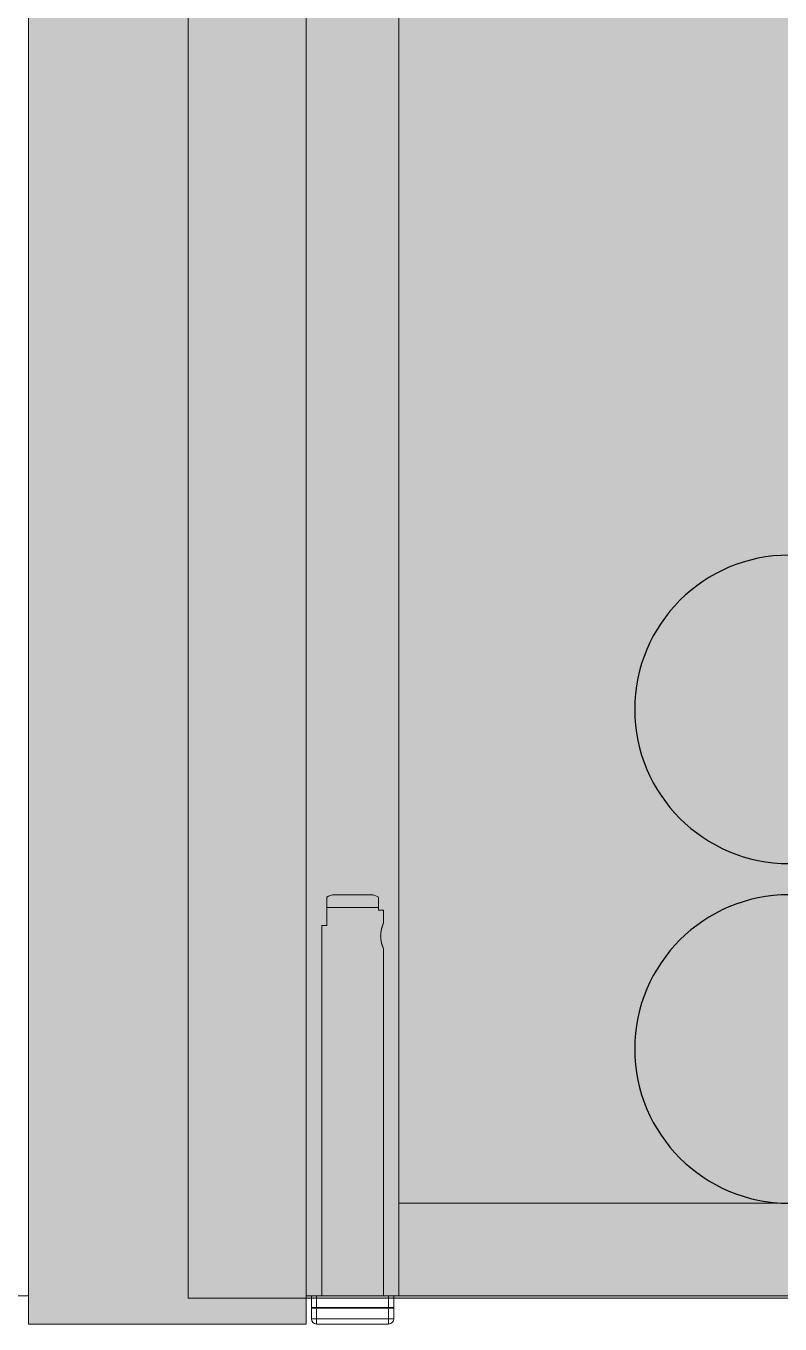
# Model space of a CAD drawing. Header units: millimetres. Extents: x 126 to 12547, y 1644 to 26714.
# Drawn here: x 12106.4 to 12253, y 3259.5 to 3512 of the extents above; entities that cross this region are included whole.
import ezdxf

# ---------------------------------------------------------------- set-up
doc = ezdxf.new("R2010")
doc.units = ezdxf.units.MM
for name, color, linetype, lineweight in [('F_FERRAMENTA', 253, 'Continuous', 5), ('F_MULTI laminato OPACO', 1, 'Continuous', 5), ('F_MULTI laminato OPACO_retino', 1, 'Continuous', 5), ('F_MULTI tessuto', 151, 'Continuous', 5), ('F_Retini', 252, 'Continuous', 5)]:
    doc.layers.add(name, color=color, linetype=linetype, lineweight=lineweight)
doc.layers.add('VESTIARIO - clothing', color=185, linetype='Continuous')

# ---------------------------------------------------------------- blocks, each defined once
blk = doc.blocks.new('ARMADIO_camera master_prospetto_fronte_aperto')
at = {"layer": 'F_MULTI laminato OPACO_retino', "transparency": 33554687}
h = blk.add_hatch(color=9, dxfattribs=at)
h.dxf.hatch_style = 1
h.paths.add_polyline_path([(62945.93, 11065.63), (62999.93, 11065.63), (62999.93, 13145.63), (62945.93, 13145.63)])
at = {"layer": 'F_FERRAMENTA'}
for p, q in [((63003.93, 11143.13), (63003.93, 11148.63)), ((63005.43, 11149.13), (63012.43, 11149.13)), ((63013.93, 11146.13), (63013.93, 11148.63)), ((63003.93, 11146.63), (63013.93, 11146.63)), ((63013.93, 11146.13), (63014.93, 11146.13)), ((63014.93, 11143.63), (63014.93, 11146.13)), ((63002.93, 11143.13), (63003.93, 11143.13)), ((63002.93, 11071.13), (63002.93, 11143.13)), ((63014.64, 11142.82), (63014.65, 11142.84)), ((63014.65, 11142.86), (63014.66, 11142.87)), ((63014.65, 11142.85), (63014.65, 11142.86)), ((63014.65, 11142.84), (63014.65, 11142.85)), ((63014.66, 11142.9), (63014.67, 11142.91)), ((63014.66, 11142.89), (63014.66, 11142.9)), ((63014.66, 11142.88), (63014.66, 11142.89)), ((63014.66, 11142.87), (63014.66, 11142.88)), ((63014.67, 11142.93), (63014.68, 11142.94)), ((63014.67, 11142.92), (63014.67, 11142.93)), ((63014.67, 11142.91), (63014.67, 11142.92)), ((63014.68, 11142.96), (63014.69, 11142.97)), ((63014.68, 11142.95), (63014.68, 11142.96)), ((63014.68, 11142.94), (63014.68, 11142.95)), ((63014.69, 11142.99), (63014.7, 11143)), ((63014.69, 11142.98), (63014.69, 11142.99)), ((63014.69, 11142.97), (63014.69, 11142.98)), ((63014.7, 11143.02), (63014.71, 11143.03)), ((63014.7, 11143.01), (63014.7, 11143.02)), ((63014.7, 11143), (63014.7, 11143.01)), ((63014.71, 11143.05), (63014.72, 11143.06)), ((63014.71, 11143.04), (63014.71, 11143.05)), ((63014.71, 11143.03), (63014.71, 11143.04)), ((63014.72, 11143.08), (63014.73, 11143.09)), ((63014.72, 11143.07), (63014.72, 11143.08)), ((63014.72, 11143.06), (63014.72, 11143.07)), ((63014.73, 11143.11), (63014.74, 11143.12)), ((63014.73, 11143.1), (63014.73, 11143.11)), ((63014.73, 11143.09), (63014.73, 11143.1)), ((63014.73, 11143.09), (63014.73, 11143.09)), ((63014.74, 11143.14), (63014.75, 11143.15)), ((63014.74, 11143.13), (63014.74, 11143.14)), ((63014.74, 11143.12), (63014.74, 11143.13)), ((63014.75, 11143.17), (63014.76, 11143.18)), ((63014.75, 11143.16), (63014.75, 11143.17)), ((63014.75, 11143.15), (63014.75, 11143.16)), ((63014.76, 11143.19), (63014.77, 11143.2)), ((63014.76, 11143.18), (63014.76, 11143.19)), ((63014.76, 11143.18), (63014.76, 11143.18)), ((63014.77, 11143.23), (63014.78, 11143.23)), ((63014.77, 11143.22), (63014.77, 11143.23)), ((63014.77, 11143.21), (63014.77, 11143.22)), ((63014.77, 11143.2), (63014.77, 11143.21)), ((63014.78, 11143.25), (63014.79, 11143.26)), ((63014.78, 11143.24), (63014.78, 11143.25)), ((63014.78, 11143.23), (63014.78, 11143.24)), ((63014.79, 11143.28), (63014.8, 11143.28)), ((63014.79, 11143.27), (63014.79, 11143.28)), ((63014.79, 11143.26), (63014.79, 11143.27)), ((63014.8, 11143.31), (63014.81, 11143.31)), ((63014.8, 11143.3), (63014.8, 11143.31)), ((63014.8, 11143.29), (63014.8, 11143.3)), ((63014.8, 11143.28), (63014.8, 11143.29)), ((63014.81, 11143.34), (63014.82, 11143.34)), ((63014.81, 11143.33), (63014.81, 11143.34)), ((63014.81, 11143.32), (63014.81, 11143.33)), ((63014.81, 11143.31), (63014.81, 11143.32)), ((63014.82, 11143.36), (63014.83, 11143.36)), ((63014.82, 11143.35), (63014.82, 11143.36)), ((63014.82, 11143.34), (63014.82, 11143.35)), ((63014.83, 11143.38), (63014.84, 11143.39)), ((63014.83, 11143.38), (63014.83, 11143.38)), ((63014.83, 11143.37), (63014.83, 11143.38)), ((63014.83, 11143.36), (63014.83, 11143.37)), ((63014.84, 11143.41), (63014.85, 11143.42)), ((63014.84, 11143.4), (63014.84, 11143.41)), ((63014.84, 11143.4), (63014.84, 11143.4)), ((63014.84, 11143.39), (63014.84, 11143.4)), ((63014.85, 11143.44), (63014.86, 11143.45)), ((63014.85, 11143.43), (63014.85, 11143.44)), ((63014.85, 11143.43), (63014.85, 11143.43)), ((63014.85, 11143.42), (63014.85, 11143.43)), ((63014.85, 11143.42), (63014.85, 11143.42)), ((63014.86, 11143.46), (63014.87, 11143.47)), ((63014.86, 11143.46), (63014.86, 11143.46)), ((63014.86, 11143.45), (63014.86, 11143.46)), ((63014.86, 11143.45), (63014.86, 11143.45)), ((63014.87, 11143.49), (63014.88, 11143.5)), ((63014.87, 11143.49), (63014.87, 11143.49)), ((63014.87, 11143.48), (63014.87, 11143.49)), ((63014.87, 11143.47), (63014.87, 11143.48)), ((63014.87, 11143.47), (63014.87, 11143.47)), ((63014.88, 11143.51), (63014.89, 11143.52)), ((63014.88, 11143.51), (63014.88, 11143.51)), ((63014.88, 11143.5), (63014.88, 11143.51)), ((63014.88, 11143.5), (63014.88, 11143.5)), ((63014.88, 11143.5), (63014.88, 11143.5)), ((63014.89, 11143.54), (63014.9, 11143.54)), ((63014.89, 11143.54), (63014.89, 11143.54)), ((63014.89, 11143.53), (63014.89, 11143.54)), ((63014.89, 11143.53), (63014.89, 11143.53)), ((63014.89, 11143.52), (63014.89, 11143.53)), ((63014.89, 11143.52), (63014.89, 11143.52)), ((63014.9, 11143.56), (63014.91, 11143.57)), ((63014.9, 11143.56), (63014.9, 11143.56)), ((63014.9, 11143.56), (63014.9, 11143.56)), ((63014.9, 11143.55), (63014.9, 11143.56)), ((63014.9, 11143.55), (63014.9, 11143.55)), ((63014.9, 11143.54), (63014.9, 11143.55)), ((63014.91, 11143.59), (63014.91, 11143.59)), ((63014.91, 11143.59), (63014.92, 11143.59)), ((63014.91, 11143.58), (63014.91, 11143.59)), ((63014.91, 11143.58), (63014.91, 11143.58)), ((63014.91, 11143.58), (63014.91, 11143.58)), ((63014.91, 11143.57), (63014.91, 11143.58)), ((63014.91, 11143.58), (63014.91, 11143.58)), ((63014.91, 11143.57), (63014.91, 11143.57)), ((63014.91, 11143.57), (63014.91, 11143.57)), ((63014.92, 11143.61), (63014.93, 11143.62)), ((63014.92, 11143.61), (63014.92, 11143.61)), ((63014.92, 11143.61), (63014.92, 11143.61)), ((63014.92, 11143.61), (63014.92, 11143.61)), ((63014.92, 11143.61), (63014.92, 11143.61)), ((63014.92, 11143.61), (63014.92, 11143.61)), ((63014.92, 11143.6), (63014.92, 11143.61)), ((63014.92, 11143.6), (63014.92, 11143.6)), ((63014.92, 11143.6), (63014.92, 11143.6)), ((63014.92, 11143.6), (63014.92, 11143.6)), ((63014.92, 11143.6), (63014.92, 11143.6)), ((63014.92, 11143.59), (63014.92, 11143.6)), ((63014.93, 11143.63), (63014.93, 11143.63)), ((63014.93, 11143.63), (63014.93, 11143.63)), ((63014.93, 11143.63), (63014.93, 11143.63)), ((63014.93, 11143.63), (63014.93, 11143.63)), ((63014.93, 11143.62), (63014.93, 11143.63)), ((63014.93, 11143.63), (63014.93, 11143.63)), ((63014.93, 11143.62), (63014.93, 11143.62)), ((63014.93, 11143.62), (63014.93, 11143.62)), ((63014.93, 11143.62), (63014.93, 11143.62)), ((63014.93, 11143.62), (63014.93, 11143.62)), ((63014.93, 11143.62), (63014.93, 11143.62)), ((63014.93, 11143.62), (63014.93, 11143.62)), ((63014.93, 11143.62), (63014.93, 11143.62)), ((63014.93, 11143.62), (63014.93, 11143.62)), ((63014.93, 11143.62), (63014.93, 11143.62)), ((63014.38, 11141.22), (63014.39, 11141.23)), ((63014.38, 11141.2), (63014.38, 11141.22)), ((63014.38, 11141.19), (63014.38, 11141.2)), ((63014.38, 11141.17), (63014.38, 11141.19)), ((63014.38, 11141.16), (63014.38, 11141.17)), ((63014.38, 11141.14), (63014.38, 11141.16)), ((63014.38, 11141.13), (63014.38, 11141.14)), ((63014.38, 11141.11), (63014.38, 11141.13)), ((63014.38, 11141.1), (63014.38, 11141.11)), ((63014.38, 11141.08), (63014.38, 11141.1)), ((63014.38, 11141.07), (63014.38, 11141.08)), ((63014.38, 11141.05), (63014.38, 11141.07)), ((63014.38, 11141.04), (63014.38, 11141.05)), ((63014.39, 11141.02), (63014.38, 11141.04)), ((63014.39, 11141.46), (63014.4, 11141.47)), ((63014.39, 11141.44), (63014.39, 11141.46)), ((63014.39, 11141.43), (63014.39, 11141.44)), ((63014.39, 11141.41), (63014.39, 11141.43)), ((63014.39, 11141.4), (63014.39, 11141.41)), ((63014.39, 11141.38), (63014.39, 11141.4)), ((63014.39, 11141.37), (63014.39, 11141.38)), ((63014.39, 11141.35), (63014.39, 11141.37)), ((63014.39, 11141.34), (63014.39, 11141.35)), ((63014.39, 11141.32), (63014.39, 11141.34)), ((63014.39, 11141.31), (63014.39, 11141.32)), ((63014.39, 11141.29), (63014.39, 11141.31)), ((63014.39, 11141.28), (63014.39, 11141.29)), ((63014.39, 11141.26), (63014.39, 11141.28)), ((63014.39, 11141.25), (63014.39, 11141.26)), ((63014.39, 11141.23), (63014.39, 11141.25)), ((63014.39, 11141.01), (63014.39, 11141.02)), ((63014.39, 11140.99), (63014.39, 11141.01)), ((63014.39, 11140.98), (63014.39, 11140.99)), ((63014.39, 11140.96), (63014.39, 11140.98)), ((63014.39, 11140.95), (63014.39, 11140.96)), ((63014.39, 11140.93), (63014.39, 11140.95)), ((63014.39, 11140.92), (63014.39, 11140.93)), ((63014.39, 11140.9), (63014.39, 11140.92)), ((63014.39, 11140.89), (63014.39, 11140.9)), ((63014.39, 11140.87), (63014.39, 11140.89)), ((63014.39, 11140.86), (63014.39, 11140.87)), ((63014.39, 11140.84), (63014.39, 11140.86)), ((63014.39, 11140.83), (63014.39, 11140.84)), ((63014.39, 11140.81), (63014.39, 11140.83)), ((63014.39, 11140.79), (63014.39, 11140.81)), ((63014.4, 11140.78), (63014.39, 11140.79)), ((63014.4, 11141.59), (63014.41, 11141.61)), ((63014.4, 11141.58), (63014.4, 11141.59)), ((63014.4, 11141.56), (63014.4, 11141.58)), ((63014.4, 11141.55), (63014.4, 11141.56)), ((63014.4, 11141.53), (63014.4, 11141.55)), ((63014.4, 11141.52), (63014.4, 11141.53)), ((63014.4, 11141.5), (63014.4, 11141.52)), ((63014.4, 11141.49), (63014.4, 11141.5)), ((63014.4, 11141.47), (63014.4, 11141.49)), ((63014.4, 11140.76), (63014.4, 11140.78)), ((63014.4, 11140.75), (63014.4, 11140.76)), ((63014.4, 11140.73), (63014.4, 11140.75)), ((63014.4, 11140.72), (63014.4, 11140.73)), ((63014.4, 11140.7), (63014.4, 11140.72)), ((63014.4, 11140.69), (63014.4, 11140.7)), ((63014.4, 11140.67), (63014.4, 11140.69)), ((63014.4, 11140.66), (63014.4, 11140.67)), ((63014.41, 11140.64), (63014.4, 11140.66)), ((63014.41, 11141.7), (63014.42, 11141.72)), ((63014.41, 11141.69), (63014.41, 11141.7)), ((63014.41, 11141.67), (63014.41, 11141.69)), ((63014.41, 11141.65), (63014.41, 11141.67)), ((63014.41, 11141.64), (63014.41, 11141.65)), ((63014.41, 11141.62), (63014.41, 11141.64)), ((63014.41, 11141.61), (63014.41, 11141.62)), ((63014.41, 11140.63), (63014.41, 11140.64)), ((63014.41, 11140.61), (63014.41, 11140.63)), ((63014.41, 11140.6), (63014.41, 11140.61)), ((63014.41, 11140.58), (63014.41, 11140.6)), ((63014.41, 11140.57), (63014.41, 11140.58)), ((63014.41, 11140.55), (63014.41, 11140.57)), ((63014.42, 11140.54), (63014.41, 11140.55)), ((63014.42, 11141.79), (63014.43, 11141.81)), ((63014.42, 11141.78), (63014.42, 11141.79)), ((63014.42, 11141.76), (63014.42, 11141.78)), ((63014.42, 11141.75), (63014.42, 11141.76)), ((63014.42, 11141.73), (63014.42, 11141.75)), ((63014.42, 11141.72), (63014.42, 11141.73)), ((63014.42, 11140.52), (63014.42, 11140.54)), ((63014.42, 11140.51), (63014.42, 11140.52)), ((63014.42, 11140.49), (63014.42, 11140.51)), ((63014.42, 11140.48), (63014.42, 11140.49)), ((63014.42, 11140.46), (63014.42, 11140.48)), ((63014.43, 11140.45), (63014.42, 11140.46)), ((63014.43, 11141.86), (63014.44, 11141.88)), ((63014.43, 11141.85), (63014.43, 11141.86)), ((63014.43, 11141.84), (63014.43, 11141.85)), ((63014.43, 11141.82), (63014.43, 11141.84)), ((63014.43, 11141.81), (63014.43, 11141.82)), ((63014.43, 11140.43), (63014.43, 11140.45)), ((63014.43, 11140.42), (63014.43, 11140.43)), ((63014.43, 11140.4), (63014.43, 11140.42)), ((63014.43, 11140.39), (63014.43, 11140.4)), ((63014.44, 11140.37), (63014.43, 11140.39)), ((63014.44, 11141.94), (63014.45, 11141.95)), ((63014.44, 11141.92), (63014.44, 11141.94)), ((63014.44, 11141.91), (63014.44, 11141.92)), ((63014.44, 11141.89), (63014.44, 11141.91)), ((63014.44, 11141.88), (63014.44, 11141.89)), ((63014.44, 11140.36), (63014.44, 11140.37)), ((63014.44, 11140.34), (63014.44, 11140.36)), ((63014.44, 11140.33), (63014.44, 11140.34)), ((63014.44, 11140.31), (63014.44, 11140.33)), ((63014.45, 11140.3), (63014.44, 11140.31)), ((63014.45, 11142), (63014.46, 11142.01)), ((63014.45, 11141.98), (63014.45, 11142)), ((63014.45, 11141.97), (63014.45, 11141.98)), ((63014.45, 11141.95), (63014.45, 11141.97)), ((63014.46, 11142.06), (63014.47, 11142.07)), ((63014.46, 11142.04), (63014.46, 11142.06)), ((63014.46, 11142.03), (63014.46, 11142.04)), ((63014.46, 11142.01), (63014.46, 11142.03)), ((63014.47, 11142.11), (63014.48, 11142.13)), ((63014.47, 11142.1), (63014.47, 11142.11)), ((63014.47, 11142.08), (63014.47, 11142.1)), ((63014.47, 11142.07), (63014.47, 11142.08)), ((63014.48, 11142.17), (63014.49, 11142.18)), ((63014.48, 11142.16), (63014.48, 11142.17)), ((63014.48, 11142.14), (63014.48, 11142.16)), ((63014.48, 11142.13), (63014.48, 11142.14)), ((63014.49, 11142.23), (63014.5, 11142.24)), ((63014.49, 11142.21), (63014.49, 11142.23)), ((63014.49, 11142.2), (63014.49, 11142.21)), ((63014.49, 11142.18), (63014.49, 11142.2)), ((63014.5, 11142.27), (63014.51, 11142.28)), ((63014.5, 11142.25), (63014.5, 11142.27)), ((63014.5, 11142.24), (63014.5, 11142.25)), ((63014.51, 11142.32), (63014.52, 11142.34)), ((63014.51, 11142.31), (63014.51, 11142.32)), ((63014.51, 11142.29), (63014.51, 11142.31)), ((63014.51, 11142.28), (63014.51, 11142.29)), ((63014.52, 11142.36), (63014.53, 11142.38)), ((63014.52, 11142.35), (63014.52, 11142.36)), ((63014.52, 11142.34), (63014.52, 11142.35)), ((63014.53, 11142.42), (63014.54, 11142.43)), ((63014.53, 11142.4), (63014.53, 11142.42)), ((63014.53, 11142.39), (63014.53, 11142.4)), ((63014.53, 11142.38), (63014.53, 11142.39)), ((63014.54, 11142.45), (63014.55, 11142.47)), ((63014.54, 11142.44), (63014.54, 11142.45)), ((63014.54, 11142.43), (63014.54, 11142.44)), ((63014.55, 11142.49), (63014.56, 11142.51)), ((63014.55, 11142.48), (63014.55, 11142.49)), ((63014.55, 11142.47), (63014.55, 11142.48)), ((63014.56, 11142.53), (63014.57, 11142.54)), ((63014.56, 11142.52), (63014.56, 11142.53)), ((63014.56, 11142.51), (63014.56, 11142.52)), ((63014.57, 11142.58), (63014.58, 11142.59)), ((63014.57, 11142.57), (63014.57, 11142.58)), ((63014.57, 11142.56), (63014.57, 11142.57)), ((63014.57, 11142.54), (63014.57, 11142.56)), ((63014.58, 11142.62), (63014.59, 11142.63)), ((63014.58, 11142.61), (63014.58, 11142.62)), ((63014.58, 11142.59), (63014.58, 11142.61)), ((63014.59, 11142.65), (63014.6, 11142.67)), ((63014.59, 11142.64), (63014.59, 11142.65)), ((63014.59, 11142.63), (63014.59, 11142.64)), ((63014.6, 11142.69), (63014.61, 11142.7)), ((63014.6, 11142.68), (63014.6, 11142.69)), ((63014.6, 11142.67), (63014.6, 11142.68)), ((63014.61, 11142.72), (63014.62, 11142.74)), ((63014.61, 11142.71), (63014.61, 11142.72)), ((63014.61, 11142.7), (63014.61, 11142.71)), ((63014.62, 11142.76), (63014.63, 11142.77)), ((63014.62, 11142.75), (63014.62, 11142.76)), ((63014.62, 11142.74), (63014.62, 11142.75)), ((63014.63, 11142.79), (63014.64, 11142.8)), ((63014.63, 11142.78), (63014.63, 11142.79)), ((63014.63, 11142.77), (63014.63, 11142.78)), ((63014.64, 11142.81), (63014.64, 11142.82)), ((63014.64, 11142.8), (63014.64, 11142.81)), ((63014.45, 11140.28), (63014.45, 11140.3)), ((63014.45, 11140.27), (63014.45, 11140.28)), ((63014.45, 11140.26), (63014.45, 11140.27)), ((63014.46, 11140.24), (63014.45, 11140.26)), ((63014.46, 11140.23), (63014.46, 11140.24)), ((63014.46, 11140.21), (63014.46, 11140.23)), ((63014.46, 11140.2), (63014.46, 11140.21)), ((63014.47, 11140.18), (63014.46, 11140.2)), ((63014.47, 11140.17), (63014.47, 11140.18)), ((63014.47, 11140.15), (63014.47, 11140.17)), ((63014.47, 11140.14), (63014.47, 11140.15)), ((63014.48, 11140.13), (63014.47, 11140.14)), ((63014.48, 11140.11), (63014.48, 11140.13)), ((63014.48, 11140.1), (63014.48, 11140.11)), ((63014.48, 11140.08), (63014.48, 11140.1)), ((63014.49, 11140.07), (63014.48, 11140.08)), ((63014.49, 11140.05), (63014.49, 11140.07)), ((63014.49, 11140.04), (63014.49, 11140.05)), ((63014.49, 11140.03), (63014.49, 11140.04)), ((63014.5, 11140.01), (63014.49, 11140.03)), ((63014.5, 11140), (63014.5, 11140.01)), ((63014.5, 11139.99), (63014.5, 11140)), ((63014.51, 11139.97), (63014.5, 11139.99)), ((63014.51, 11139.96), (63014.51, 11139.97)), ((63014.51, 11139.94), (63014.51, 11139.96)), ((63014.51, 11139.93), (63014.51, 11139.94)), ((63014.52, 11139.92), (63014.51, 11139.93)), ((63014.52, 11139.9), (63014.52, 11139.92)), ((63014.52, 11139.89), (63014.52, 11139.9)), ((63014.53, 11139.88), (63014.52, 11139.89)), ((63014.53, 11139.86), (63014.53, 11139.88)), ((63014.53, 11139.85), (63014.53, 11139.86)), ((63014.53, 11139.84), (63014.53, 11139.85)), ((63014.54, 11139.82), (63014.53, 11139.84)), ((63014.54, 11139.81), (63014.54, 11139.82)), ((63014.54, 11139.8), (63014.54, 11139.81)), ((63014.55, 11139.78), (63014.54, 11139.8)), ((63014.55, 11139.77), (63014.55, 11139.78)), ((63014.55, 11139.76), (63014.55, 11139.77)), ((63014.56, 11139.75), (63014.55, 11139.76)), ((63014.56, 11139.73), (63014.56, 11139.75)), ((63014.56, 11139.72), (63014.56, 11139.73)), ((63014.57, 11139.71), (63014.56, 11139.72)), ((63014.57, 11139.7), (63014.57, 11139.71)), ((63014.57, 11139.68), (63014.57, 11139.7)), ((63014.57, 11139.67), (63014.57, 11139.68)), ((63014.58, 11139.66), (63014.57, 11139.67)), ((63014.58, 11139.65), (63014.58, 11139.66)), ((63014.58, 11139.63), (63014.58, 11139.65)), ((63014.59, 11139.62), (63014.58, 11139.63)), ((63014.59, 11139.61), (63014.59, 11139.62)), ((63014.59, 11139.6), (63014.59, 11139.61)), ((63014.6, 11139.59), (63014.59, 11139.6)), ((63014.6, 11139.57), (63014.6, 11139.59)), ((63014.6, 11139.56), (63014.6, 11139.57)), ((63014.61, 11139.55), (63014.6, 11139.56)), ((63014.61, 11139.54), (63014.61, 11139.55)), ((63014.61, 11139.53), (63014.61, 11139.54)), ((63014.62, 11139.52), (63014.61, 11139.53)), ((63014.62, 11139.51), (63014.62, 11139.52)), ((63014.62, 11139.49), (63014.62, 11139.51)), ((63014.63, 11139.48), (63014.62, 11139.49)), ((63014.63, 11139.47), (63014.63, 11139.48)), ((63014.63, 11139.46), (63014.63, 11139.47)), ((63014.64, 11139.45), (63014.63, 11139.46)), ((63014.64, 11139.44), (63014.64, 11139.45)), ((63014.64, 11139.43), (63014.64, 11139.44)), ((63014.65, 11139.42), (63014.64, 11139.43)), ((63014.65, 11139.41), (63014.65, 11139.42)), ((63014.65, 11139.4), (63014.65, 11139.41)), ((63014.66, 11139.39), (63014.65, 11139.4)), ((63014.66, 11139.37), (63014.66, 11139.39)), ((63014.66, 11139.36), (63014.66, 11139.37)), ((63014.66, 11139.35), (63014.66, 11139.36)), ((63014.67, 11139.34), (63014.66, 11139.35)), ((63014.67, 11139.33), (63014.67, 11139.34)), ((63014.67, 11139.32), (63014.67, 11139.33)), ((63014.68, 11139.31), (63014.67, 11139.32)), ((63014.68, 11139.3), (63014.68, 11139.31)), ((63014.68, 11139.29), (63014.68, 11139.3)), ((63014.69, 11139.28), (63014.68, 11139.29)), ((63014.69, 11139.27), (63014.69, 11139.28)), ((63014.69, 11139.26), (63014.69, 11139.27)), ((63014.7, 11139.25), (63014.69, 11139.26)), ((63014.7, 11139.24), (63014.7, 11139.25)), ((63014.7, 11139.23), (63014.7, 11139.24)), ((63014.71, 11139.22), (63014.7, 11139.23)), ((63014.71, 11139.21), (63014.71, 11139.22)), ((63014.71, 11139.21), (63014.71, 11139.21)), ((63014.72, 11139.2), (63014.71, 11139.21)), ((63014.72, 11139.19), (63014.72, 11139.2)), ((63014.72, 11139.18), (63014.72, 11139.19)), ((63014.73, 11139.17), (63014.72, 11139.18)), ((63014.73, 11139.16), (63014.73, 11139.17)), ((63014.73, 11139.15), (63014.73, 11139.16)), ((63014.73, 11139.14), (63014.73, 11139.15)), ((63014.74, 11139.13), (63014.73, 11139.14)), ((63014.74, 11139.12), (63014.74, 11139.13)), ((63014.74, 11139.11), (63014.74, 11139.12)), ((63014.75, 11139.1), (63014.74, 11139.11)), ((63014.75, 11139.09), (63014.75, 11139.1)), ((63014.75, 11139.09), (63014.75, 11139.09)), ((63014.76, 11139.08), (63014.75, 11139.09)), ((63014.76, 11139.07), (63014.76, 11139.08)), ((63014.76, 11139.06), (63014.76, 11139.07)), ((63014.77, 11139.05), (63014.76, 11139.06)), ((63014.77, 11139.04), (63014.77, 11139.05)), ((63014.77, 11139.03), (63014.77, 11139.04)), ((63014.77, 11139.03), (63014.77, 11139.03)), ((63014.78, 11139.02), (63014.77, 11139.03)), ((63014.78, 11139.01), (63014.78, 11139.02)), ((63014.78, 11139), (63014.78, 11139.01)), ((63014.79, 11138.99), (63014.78, 11139)), ((63014.79, 11138.99), (63014.79, 11138.99)), ((63014.79, 11138.98), (63014.79, 11138.99)), ((63014.8, 11138.97), (63014.79, 11138.98)), ((63014.8, 11138.96), (63014.8, 11138.97)), ((63014.8, 11138.95), (63014.8, 11138.96)), ((63014.8, 11138.95), (63014.8, 11138.95)), ((63014.81, 11138.94), (63014.8, 11138.95)), ((63014.81, 11138.93), (63014.81, 11138.94)), ((63014.81, 11138.92), (63014.81, 11138.93)), ((63014.81, 11138.92), (63014.81, 11138.92)), ((63014.82, 11138.91), (63014.81, 11138.92)), ((63014.82, 11138.9), (63014.82, 11138.91)), ((63014.82, 11138.9), (63014.82, 11138.9)), ((63014.83, 11138.89), (63014.82, 11138.9)), ((63014.83, 11138.88), (63014.83, 11138.89)), ((63014.83, 11138.87), (63014.83, 11138.88)), ((63014.83, 11138.87), (63014.83, 11138.87)), ((63014.84, 11138.86), (63014.83, 11138.87)), ((63014.84, 11138.85), (63014.84, 11138.86)), ((63014.84, 11138.85), (63014.84, 11138.85)), ((63014.84, 11138.84), (63014.84, 11138.85)), ((63014.85, 11138.84), (63014.84, 11138.84)), ((63014.85, 11138.83), (63014.85, 11138.84)), ((63014.85, 11138.82), (63014.85, 11138.83)), ((63014.85, 11138.82), (63014.85, 11138.82)), ((63014.85, 11138.81), (63014.85, 11138.82)), ((63014.86, 11138.81), (63014.85, 11138.81)), ((63014.86, 11138.8), (63014.86, 11138.81)), ((63014.86, 11138.79), (63014.86, 11138.8)), ((63014.86, 11138.79), (63014.86, 11138.79)), ((63014.87, 11138.78), (63014.86, 11138.79)), ((63014.87, 11138.78), (63014.87, 11138.78)), ((63014.87, 11138.77), (63014.87, 11138.78)), ((63014.87, 11138.77), (63014.87, 11138.77)), ((63014.87, 11138.76), (63014.87, 11138.77)), ((63014.88, 11138.76), (63014.87, 11138.76)), ((63014.88, 11138.75), (63014.88, 11138.76)), ((63014.88, 11138.75), (63014.88, 11138.75)), ((63014.88, 11138.74), (63014.88, 11138.75)), ((63014.88, 11138.74), (63014.88, 11138.74)), ((63014.89, 11138.73), (63014.88, 11138.74)), ((63014.89, 11138.73), (63014.89, 11138.73)), ((63014.89, 11138.72), (63014.89, 11138.73)), ((63014.89, 11138.72), (63014.89, 11138.72)), ((63014.89, 11138.72), (63014.89, 11138.72)), ((63014.89, 11138.71), (63014.89, 11138.72)), ((63014.9, 11138.71), (63014.89, 11138.71)), ((63014.9, 11138.7), (63014.9, 11138.71)), ((63014.9, 11138.7), (63014.9, 11138.7)), ((63014.9, 11138.7), (63014.9, 11138.7)), ((63014.9, 11138.69), (63014.9, 11138.7)), ((63014.9, 11138.69), (63014.9, 11138.69)), ((63014.91, 11138.69), (63014.9, 11138.69)), ((63014.91, 11138.68), (63014.91, 11138.69)), ((63014.91, 11138.68), (63014.91, 11138.68)), ((63014.91, 11138.68), (63014.91, 11138.68)), ((63014.91, 11138.67), (63014.91, 11138.68)), ((63014.91, 11138.67), (63014.91, 11138.67)), ((63014.91, 11138.67), (63014.91, 11138.67)), ((63014.91, 11138.66), (63014.91, 11138.67)), ((63014.92, 11138.66), (63014.91, 11138.66)), ((63014.91, 11138.66), (63014.91, 11138.66)), ((63014.92, 11138.66), (63014.92, 11138.66)), ((63014.92, 11138.65), (63014.92, 11138.66)), ((63014.92, 11138.65), (63014.92, 11138.65)), ((63014.92, 11138.65), (63014.92, 11138.65)), ((63014.92, 11138.65), (63014.92, 11138.65)), ((63014.92, 11138.65), (63014.92, 11138.65)), ((63014.92, 11138.64), (63014.92, 11138.65)), ((63014.92, 11138.64), (63014.92, 11138.64)), ((63014.92, 11138.64), (63014.92, 11138.64)), ((63014.92, 11138.64), (63014.92, 11138.64)), ((63014.92, 11138.64), (63014.92, 11138.64)), ((63014.93, 11138.64), (63014.92, 11138.64)), ((63014.93, 11138.64), (63014.93, 11138.64)), ((63014.93, 11138.63), (63014.93, 11138.64)), ((63014.93, 11138.63), (63014.93, 11138.63)), ((63014.93, 11138.63), (63014.93, 11138.63)), ((63014.93, 11138.63), (63014.93, 11138.63)), ((63014.93, 11138.63), (63014.93, 11138.63)), ((63014.93, 11138.63), (63014.93, 11138.63)), ((63014.93, 11138.63), (63014.93, 11138.63)), ((63014.93, 11138.63), (63014.93, 11138.63)), ((63014.93, 11138.63), (63014.93, 11138.63)), ((63014.93, 11138.63), (63014.93, 11138.63)), ((63014.93, 11138.63), (63014.93, 11138.63)), ((63014.93, 11138.63), (63014.93, 11138.63)), ((63014.93, 11138.63), (63014.93, 11138.63)), ((63014.93, 11138.63), (63014.93, 11138.63)), ((63014.93, 11071.13), (63014.93, 11138.63)), ((63000.93, 11071.13), (63016.93, 11071.13)), ((63000.93, 11068.83), (63000.93, 11071.13)), ((63001.93, 11068.83), (63001.93, 11071.13)), ((63015.93, 11068.83), (63015.93, 11071.13)), ((63016.93, 11068.83), (63016.93, 11071.13)), ((63000.93, 11068.83), (63016.93, 11068.83)), ((63000.93, 11068.73), (63016.93, 11068.73)), ((63000.93, 11066.63), (63000.93, 11068.73)), ((63001.93, 11066.63), (63001.93, 11068.73)), ((63002.18, 11068.73), (63002.18, 11068.83)), ((63003.18, 11068.73), (63003.18, 11068.83)), ((63014.68, 11068.73), (63014.68, 11068.83)), ((63015.68, 11068.73), (63015.68, 11068.83)), ((63015.93, 11066.63), (63015.93, 11068.73)), ((63016.93, 11066.63), (63016.93, 11068.73)), ((63000.93, 11066.63), (63016.93, 11066.63)), ((63001.93, 11065.63), (63001.93, 11066.63)), ((63001.93, 11065.63), (63015.93, 11065.63)), ((63015.93, 11065.63), (63015.93, 11066.63))]:
    blk.add_line(p, q, dxfattribs=at)
for centre, radius, start, end in [((63005.43, 11146.63), 2.5, 90, 126.8699), ((63012.43, 11146.63), 2.5, 53.1301, 90), ((63001.93, 11066.63), 1, 180, 270), ((63015.93, 11066.63), 1, 270, 0)]:
    blk.add_arc(centre, radius, start, end, dxfattribs=at)
at = {"layer": 'F_MULTI laminato OPACO', "color": 1}
blk.add_lwpolyline([(62945.93, 11065.63), (62999.93, 11065.63), (62999.93, 13145.63), (62945.93, 13145.63)], close=True, dxfattribs=at)
at = {"layer": 'F_MULTI tessuto'}
for points in [[(62945.93, 11071.13), (62927.93, 11071.13), (62927.93, 13111.13), (62945.93, 13111.13)], [(62999.93, 11071.13), (63017.93, 11071.13), (63017.93, 13111.13), (62999.93, 13111.13)], [(63311.93, 11089.13), (63017.93, 11089.13), (63017.93, 11071.13), (63311.93, 11071.13)]]:
    blk.add_lwpolyline(points, close=True, dxfattribs=at)
at = {"layer": 'VESTIARIO - clothing', "color": 3}
for centre in [(63093.76, 11185.19), (63093.76, 11119.13)]:
    blk.add_arc(centre, 30, 90, 270, dxfattribs=at)
blk = doc.blocks.new('ARMADIO_camera master_prospetto_fronte_chiuso')
at = {"layer": 'F_MULTI laminato OPACO_retino', "true_color": 0x939598, "transparency": 33554636}
h = blk.add_hatch(color=252, dxfattribs=at)
h.dxf.hatch_style = 1
h.paths.add_polyline_path([(63326.93, 13120.63), (62976.93, 13120.63), (62976.93, 11070.63), (63326.93, 11070.63)])
at = {"layer": 'F_MULTI laminato OPACO', "color": 6}
blk.add_lwpolyline([(63326.93, 13120.63), (62976.93, 13120.63), (62976.93, 11070.63), (63326.93, 11070.63)], close=True, dxfattribs=at)
at = {"layer": 'F_Retini', "color": 1}
blk.add_blockref('ARMADIO_camera master_prospetto_fronte_aperto', (0, 0), dxfattribs=at)

msp = doc.modelspace()

# ---------------------------------------------------------------- block references
at = {"layer": 'F_Retini', "color": 1}
msp.add_blockref('ARMADIO_camera master_prospetto_fronte_chiuso', (-50839.06, -7806.09), dxfattribs=at)

doc.saveas('drawing.dxf')
